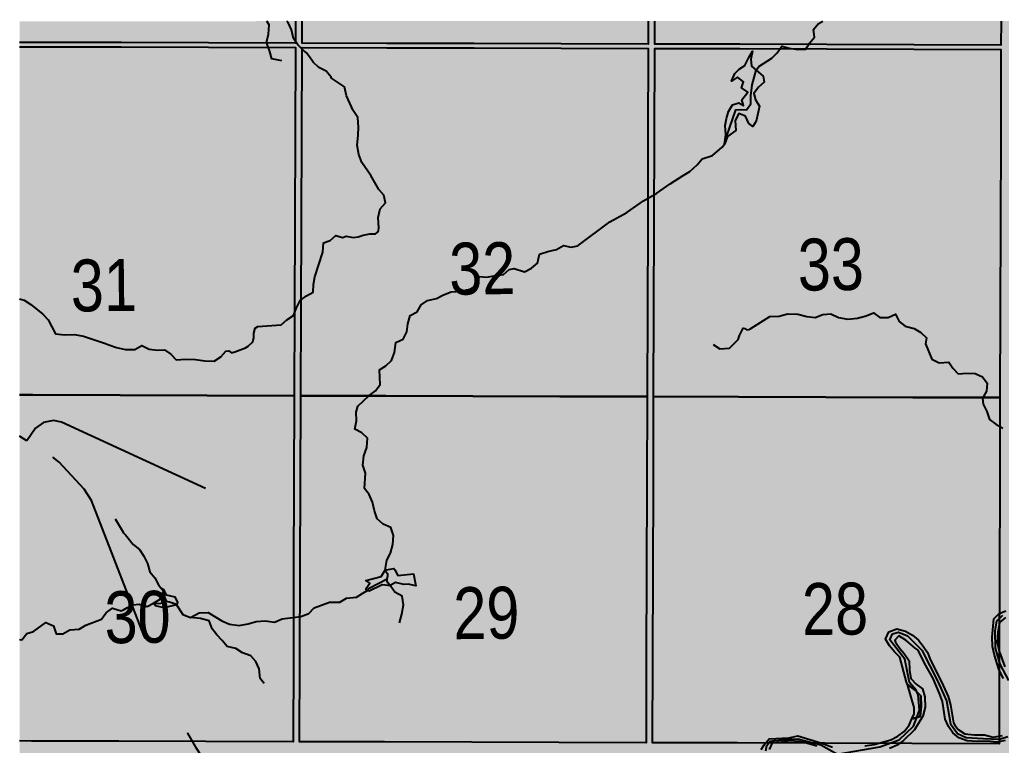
# Model space of a CAD drawing. Extents: x 399452 to 415540, y 6060435 to 6067869.
# Drawn here: x 409587.4 to 409738.3, y 6063624.8 to 6063736.3 of the extents above; entities that cross this region are included whole.
import ezdxf

# ---------------------------------------------------------------- set-up
doc = ezdxf.new("R2010")
doc.units = 0
doc.header["$LTSCALE"] = 5
doc.linetypes.add('DASHED2', pattern=[9.525, 6.35, -3.175])
for name, color, linetype in [('Quarters', 8, 'Continuous'), ('RoadSeg', 57, 'DASHED2'), ('T-WATER', 160, 'Continuous')]:
    doc.layers.add(name, color=color, linetype=linetype)
doc.layers.add('ROUTE-MAP-BACKGROUND-H', color=7, linetype='Continuous', true_color=0xf0ebff)
doc.styles.add('120', font='ARIALN.TTF', dxfattribs={"height": 13})

msp = doc.modelspace()

# ---------------------------------------------------------------- hatches: boundary and pattern name
at = {"layer": 'ROUTE-MAP-BACKGROUND-H'}
h = msp.add_hatch(color=256, dxfattribs=at)
h.dxf.hatch_style = 1
h.paths.add_polyline_path([(410779.995, 6062481.762), (410779.995, 6063736.327), (409587.427, 6063736.085), (409587.427, 6062481.762)])

# ---------------------------------------------------------------- linework, layer by layer
at = {"layer": 'Quarters', "flags": 128}
for points in [[(409629.85, 6063736.094), (409629.838, 6063732.723), (409616.449, 6063732.759), (409603.061, 6063732.796), (409589.672, 6063732.833), (409587.427, 6063732.839)], [(409684.072, 6063736.105), (409684.061, 6063732.576), (409670.672, 6063732.612), (409657.284, 6063732.648), (409643.895, 6063732.685), (409630.841, 6063732.72), (409630.854, 6063736.094)], [(409738.294, 6063736.116), (409738.283, 6063732.428), (409724.895, 6063732.465), (409711.506, 6063732.501), (409698.118, 6063732.537), (409685.064, 6063732.573), (409685.076, 6063736.105)], [(409587.427, 6063732.17), (409589.669, 6063732.164), (409603.058, 6063732.127), (409616.447, 6063732.091), (409629.835, 6063732.054), (409629.788, 6063718.677), (409629.74, 6063705.3), (409629.693, 6063691.923), (409629.645, 6063678.545), (409616.251, 6063678.582), (409602.858, 6063678.618), (409589.463, 6063678.655), (409587.427, 6063678.661)], [(409587.427, 6063678.661), (409589.463, 6063678.655), (409602.858, 6063678.618), (409616.251, 6063678.582), (409629.645, 6063678.545), (409629.598, 6063665.168), (409629.55, 6063651.791), (409629.503, 6063638.412), (409629.458, 6063625.367), (409616.059, 6063625.404), (409602.66, 6063625.44), (409589.26, 6063625.477), (409587.427, 6063625.482)]]:
    msp.add_lwpolyline(points, dxfattribs=at)
for points in [[(409683.888, 6063678.397), (409670.495, 6063678.434), (409657.101, 6063678.47), (409643.708, 6063678.507), (409630.649, 6063678.543), (409630.696, 6063691.92), (409630.744, 6063705.297), (409630.791, 6063718.674), (409630.839, 6063732.051), (409643.893, 6063732.016), (409657.281, 6063731.98), (409670.67, 6063731.943), (409684.058, 6063731.907), (409684.016, 6063718.529), (409683.973, 6063705.152), (409683.931, 6063691.775)], [(409738.13, 6063678.249), (409724.737, 6063678.286), (409711.344, 6063678.322), (409697.95, 6063678.359), (409684.891, 6063678.394), (409684.934, 6063691.772), (409684.977, 6063705.149), (409685.019, 6063718.527), (409685.062, 6063731.904), (409698.116, 6063731.869), (409711.504, 6063731.832), (409724.893, 6063731.796), (409738.281, 6063731.759), (409738.244, 6063718.382), (409738.206, 6063705.004), (409738.168, 6063691.627)], [(409683.888, 6063678.397), (409683.845, 6063665.02), (409683.803, 6063651.642), (409683.761, 6063638.263), (409683.72, 6063625.219), (409670.322, 6063625.256), (409656.923, 6063625.292), (409643.525, 6063625.329), (409630.461, 6063625.365), (409630.507, 6063638.409), (409630.554, 6063651.788), (409630.601, 6063665.165), (409630.649, 6063678.543), (409643.708, 6063678.507), (409657.101, 6063678.47), (409670.495, 6063678.434)], [(409738.13, 6063678.249), (409738.093, 6063664.871), (409738.055, 6063651.494), (409738.018, 6063638.115), (409737.983, 6063625.07), (409724.584, 6063625.107), (409711.186, 6063625.144), (409697.788, 6063625.18), (409684.724, 6063625.216), (409684.764, 6063638.261), (409684.806, 6063651.639), (409684.849, 6063665.017), (409684.891, 6063678.394), (409697.95, 6063678.359), (409711.344, 6063678.322), (409724.737, 6063678.286)]]:
    msp.add_lwpolyline(points, close=True, dxfattribs=at)
at = {"layer": 'RoadSeg', "flags": 128}
for points in [[(409615.994, 6063664.281), (409593.849, 6063674.49), (409592.646, 6063674.73), (409591.121, 6063674.432), (409589.876, 6063673.54), (409588.52, 6063671.614)], [(409588.52, 6063671.614), (409587.427, 6063672.297)], [(409716.781, 6063559.688), (409716.365, 6063558.947), (409715.504, 6063558.729), (409713.797, 6063559.225), (409711.946, 6063560.184), (409703.615, 6063567.027), (409701.153, 6063568.572), (409698.704, 6063569.485), (409694.292, 6063570.422), (409688.695, 6063572.332), (409688.222, 6063572.655), (409686.716, 6063573.055), (409681.482, 6063575.073), (409679.229, 6063576.19), (409656.885, 6063589.489), (409647.32, 6063596.438), (409643.85, 6063598.461), (409631.567, 6063604.92), (409629.679, 6063606.111), (409628.054, 6063607.407), (409616.164, 6063621.96), (409614.651, 6063624.257), (409613.302, 6063626.691), (409610.173, 6063632.979), (409606.595, 6063641.587), (409598.498, 6063662.411), (409597.329, 6063664.182), (409593.514, 6063668.327), (409592.025, 6063669.526), (409588.52, 6063671.614)]]:
    msp.add_lwpolyline(points, dxfattribs=at)
at = {"layer": 'T-WATER', "flags": 128}
for points in [[(409603.787, 6063685.659), (409604.053, 6063685.66), (409605.161, 6063685.665), (409606.217, 6063686.261), (409607.358, 6063685.685), (409608.642, 6063685.534), (409609.687, 6063685.607), (409610.658, 6063684.915), (409611.468, 6063684.064), (409612.944, 6063684.148), (409614.47, 6063684.097), (409615.921, 6063683.894), (409617.353, 6063683.828), (409618.351, 6063684.498), (409619.142, 6063685.379), (409619.568, 6063685.419), (409619.978, 6063685.151), (409620.529, 6063685.259), (409622.161, 6063685.889), (409622.57, 6063686.16), (409623.261, 6063686.839), (409623.455, 6063687.479), (409623.454, 6063688.156), (409623.618, 6063688.907), (409624.035, 6063689.149), (409627.612, 6063689.416), (409628.508, 6063690.193), (409629.503, 6063690.855), (409629.977, 6063692.046), (409630.539, 6063693.163), (409631.509, 6063693.862), (409632.574, 6063694.437), (409632.618, 6063695.604), (409632.826, 6063696.781), (409634.013, 6063700.59), (409634.117, 6063702.015), (409635.18, 6063702.397), (409636.048, 6063703.172), (409637.047, 6063702.841), (409637.633, 6063703.047), (409638.721, 6063702.856), (409639.479, 6063702.969), (409640.249, 6063703.207), (409641.281, 6063703.422), (409642.139, 6063703.399), (409642.383, 6063703.626), (409642.612, 6063703.948), (409642.624, 6063704.31), (409642.537, 6063705.916), (409642.839, 6063707.255), (409643.65, 6063708.183), (409643.391, 6063709.332), (409642.622, 6063710.225), (409641.414, 6063712.375), (409640.021, 6063714.381), (409639.566, 6063715.622), (409639.329, 6063717.024), (409639.484, 6063718.514), (409639.516, 6063719.797), (409639.411, 6063721.279), (409638.708, 6063722.342), (409637.679, 6063724.642), (409637.373, 6063726.022), (409635.358, 6063727.344), (409635.324, 6063727.494), (409634.549, 6063728.396), (409633.414, 6063728.949), (409632.567, 6063729.774), (409632.09, 6063730.436), (409631.512, 6063731.238), (409630.996, 6063731.615), (409630.215, 6063732.475), (409629.512, 6063733.41), (409629.203, 6063734.742), (409628.687, 6063735.872), (409628.508, 6063736.093)], [(409627.758, 6063729.979), (409626.171, 6063730.29), (409625.843, 6063731.587), (409625.4, 6063732.81), (409625.697, 6063734.083), (409625.765, 6063735.541), (409625.407, 6063736.093)], [(409700.647, 6063728.565), (409701.078, 6063729.12), (409703.08, 6063730.403), (409703.904, 6063731.242), (409704.587, 6063732.229), (409705.748, 6063731.927), (409707.042, 6063731.764), (409708.282, 6063731.791), (409708.851, 6063732.726), (409709.618, 6063733.637), (409709.442, 6063734.814), (409710.171, 6063735.679), (409710.92, 6063736.11)], [(409695.781, 6063717.177), (409695.832, 6063717.359), (409696.127, 6063718.48), (409697.539, 6063722.455), (409698.308, 6063722.523), (409699.183, 6063722.49), (409699.832, 6063723.378), (409699.806, 6063724.611), (409700.026, 6063726.312), (409700.647, 6063728.565)], [(409673.268, 6063701.628), (409678.162, 6063705.276), (409680.762, 6063706.703), (409683.354, 6063708.474), (409685.388, 6063709.661), (409687.416, 6063711.077), (409689.447, 6063712.378), (409690.463, 6063712.971), (409691.584, 6063714.024), (409692.365, 6063714.956), (409693.956, 6063715.447), (409695.415, 6063716.736), (409695.781, 6063717.177)], [(409643.928, 6063650.392), (409644.043, 6063650.837), (409644.01, 6063651.1), (409643.655, 6063651.535), (409643.613, 6063651.74), (409643.852, 6063653.254), (409644.46, 6063654.327), (409644.814, 6063655.665), (409644.892, 6063657.05), (409644.479, 6063658.301), (409643.306, 6063658.824), (409642.372, 6063659.606), (409641.97, 6063660.839), (409641.676, 6063662.184), (409641.159, 6063663.337), (409640.431, 6063664.28), (409640.61, 6063666.618), (409640.194, 6063667.86), (409640.337, 6063669.316), (409640.777, 6063670.583), (409640.898, 6063672.011), (409640.031, 6063672.812), (409638.962, 6063673.418), (409639.195, 6063674.656), (409639.148, 6063676.024), (409639.431, 6063676.939), (409641.16, 6063678.549), (409642.122, 6063679.274), (409642.834, 6063680.26), (409642.743, 6063682.491), (409643.732, 6063683.155), (409644.588, 6063683.969), (409645.055, 6063685.18), (409645.238, 6063686.692), (409645.926, 6063687.01), (409646.374, 6063687.217), (409646.926, 6063688.349), (409647.113, 6063689.571), (409647.462, 6063690.886), (409648.54, 6063691.447), (409649.141, 6063692.524), (409650.141, 6063693.179), (409651.485, 6063693.467), (409652.597, 6063694.018), (409653.779, 6063694.486), (409655.286, 6063694.583), (409656.637, 6063694.912), (409657.693, 6063695.533), (409658.098, 6063696.842), (409659.267, 6063696.732), (409660.635, 6063697.016), (409661.801, 6063697.154), (409662.696, 6063697.929), (409663.433, 6063698.077), (409665.026, 6063697.587), (409666.1, 6063698.161), (409667.031, 6063698.925), (409667.365, 6063700.304), (409668.609, 6063700.717), (409669.97, 6063701.015), (409671.032, 6063701.624), (409672.232, 6063701.345), (409673.23, 6063701.559), (409673.268, 6063701.628)], [(409587.427, 6063693.446), (409588.144, 6063693.219), (409589.135, 6063692.542), (409591.008, 6063691.066), (409591.828, 6063690.222), (409592.953, 6063688.047), (409594.343, 6063687.91), (409595.837, 6063687.955), (409597.24, 6063687.674), (409600.627, 6063686.539), (409600.895, 6063686.449), (409601.163, 6063686.359), (409602.333, 6063685.967), (409603.704, 6063685.659), (409603.787, 6063685.659)], [(409694.065, 6063686.393), (409695.066, 6063685.759), (409696.558, 6063685.848), (409697.859, 6063687.183), (409698.072, 6063687.782), (409698.673, 6063688.911), (409698.92, 6063688.868), (409699.205, 6063688.677), (409699.505, 6063688.715), (409699.835, 6063688.842), (409702.767, 6063690.702), (409704.203, 6063690.762), (409705.488, 6063691.113), (409707.044, 6063691.066), (409708.425, 6063690.729), (409709.728, 6063690.547), (409710.899, 6063691.025), (409712.141, 6063691.104), (409713.288, 6063690.545), (409714.755, 6063690.292), (409716.222, 6063690.46), (409717.546, 6063690.793), (409718.668, 6063691.282), (409719.646, 6063690.562), (409720.962, 6063690.539), (409722.071, 6063691.075), (409722.609, 6063689.951), (409723.559, 6063689.225), (409724.951, 6063688.889), (409725.989, 6063688.231), (409726.843, 6063687.441), (409726.699, 6063686.485), (409727.647, 6063684.148), (409728.763, 6063683.582), (409730.254, 6063683.69), (409730.903, 6063682.793), (409731.705, 6063681.922), (409733.059, 6063682.02), (409734.302, 6063681.965), (409735.469, 6063681.43), (409736.17, 6063680.464), (409736.059, 6063679.249), (409735.452, 6063678.157), (409735.539, 6063677.236), (409736.086, 6063676.124), (409736.508, 6063674.904), (409737.474, 6063674.173), (409738.564, 6063673.558)], [(409602.117, 6063659.626), (409603.357, 6063657.553), (409603.47, 6063657.413), (409603.682, 6063657.151)], [(409603.682, 6063657.151), (409603.893, 6063656.889), (409604.882, 6063655.666), (409605.868, 6063654.894), (409606.527, 6063653.897), (409607.064, 6063652.778), (409607.426, 6063651.463), (409608.201, 6063650.576), (409608.781, 6063649.476), (409609.14, 6063649)], [(409613.709, 6063644.463), (409615.041, 6063645.163), (409616.419, 6063645.227), (409618.517, 6063643.95), (409619.696, 6063643.452), (409621.187, 6063643.241), (409622.549, 6063643.497), (409623.811, 6063643.854), (409625.172, 6063643.945), (409626.587, 6063643.762), (409627.779, 6063644.23), (409630.658, 6063644.616), (409631.891, 6063645.047), (409632.705, 6063645.942), (409635.086, 6063646.835), (409636.652, 6063646.802), (409637.668, 6063647.442), (409639.2, 6063647.557), (409640.194, 6063648.214), (409640.8, 6063648.551), (409641.179, 6063648.965), (409643.928, 6063650.392)], [(409644.389, 6063649.386), (409644.052, 6063649.773), (409643.908, 6063650.046), (409643.928, 6063650.392)], [(409609.14, 6063649), (409609.276, 6063648.855), (409609.511, 6063648.602), (409609.615, 6063648.49), (409609.711, 6063647.586), (409609.966, 6063646.955)], [(409645.812, 6063643.614), (409646.179, 6063644.949), (409646.45, 6063646.387), (409646.221, 6063647.745), (409645.127, 6063648.334), (409644.389, 6063649.386)], [(409587.427, 6063641.063), (409587.771, 6063641.021), (409588.521, 6063641.983), (409589.547, 6063642.303), (409591.471, 6063643.674), (409592.628, 6063643.171), (409593.052, 6063641.934), (409594.081, 6063641.96), (409595.137, 6063642.581), (409596.59, 6063642.642), (409597.62, 6063643.262), (409600.015, 6063644.191), (409600.54, 6063644.902), (409600.74, 6063645.173), (409601.002, 6063645.362), (409601.706, 6063645.869), (409603.018, 6063645.466), (409603.377, 6063645.656), (409603.64, 6063645.795)], [(409603.64, 6063645.795), (409603.903, 6063645.934), (409604.835, 6063646.426), (409605.815, 6063646.499), (409607.045, 6063646.16), (409607.988, 6063646.675), (409608.832, 6063646.634), (409609.466, 6063646.716), (409609.83, 6063646.842), (409609.966, 6063646.955)], [(409609.966, 6063646.955), (409610.619, 6063646.838), (409611.239, 6063646.616), (409611.557, 6063646.427), (409612.49, 6063644.905), (409613.709, 6063644.463)], [(409624.996, 6063634.331), (409624.38, 6063635.087), (409624.243, 6063636.566), (409623.723, 6063637.704), (409622.949, 6063638.589), (409621.662, 6063639.006), (409620.637, 6063639.671), (409619.305, 6063640.017), (409618.573, 6063640.944), (409617.747, 6063641.773), (409617.037, 6063642.729), (409616.567, 6063643.923), (409615.231, 6063644.286), (409613.709, 6063644.463)], [(409738.653, 6063635.065), (409738.098, 6063636.159), (409737.979, 6063636.517), (409737.267, 6063638.66), (409736.978, 6063640.013), (409736.946, 6063641.433), (409737.208, 6063644.255), (409738.003, 6063645.094), (409739.007, 6063645.482)], [(409739.492, 6063634.774), (409738.164, 6063637.294), (409737.434, 6063639.742), (409737.378, 6063642.357), (409737.652, 6063643.964), (409738.587, 6063644.818)], [(409739.005, 6063644.465), (409738.069, 6063643.666), (409737.998, 6063643.283), (409737.797, 6063642.202), (409737.694, 6063640.646), (409737.987, 6063639.275), (409738.86, 6063636.898)], [(409717.364, 6063624.722), (409718.779, 6063624.94), (409719.498, 6063625.144), (409721.346, 6063625.669), (409722.442, 6063626.243), (409723.412, 6063626.962), (409724.158, 6063627.926), (409724.578, 6063628.893), (409725.881, 6063629.268), (409726.005, 6063630.856), (409725.961, 6063632.416), (409725.128, 6063633.239), (409723.911, 6063634.183), (409723.737, 6063634.512), (409722.757, 6063638.345), (409721.904, 6063639.158), (409721.15, 6063640.079), (409720.525, 6063641.108), (409721.061, 6063642.272), (409722.252, 6063642.726), (409723.625, 6063642.377), (409724.685, 6063641.739), (409725.582, 6063640.957), (409726.328, 6063640.053), (409726.985, 6063639.061), (409727.475, 6063637.918), (409729.15, 6063634.595), (409730.176, 6063632.311), (409730.518, 6063631.027), (409730.987, 6063628.279), (409731.198, 6063627.893), (409731.691, 6063627.27), (409732.706, 6063626.6), (409734.144, 6063626.412), (409734.496, 6063626.429), (409735.736, 6063626.403), (409737.099, 6063626.092), (409737.951, 6063626.225), (409738.522, 6063626.315)], [(409738.953, 6063625.562), (409737.948, 6063625.36), (409737.646, 6063625.299), (409736.178, 6063625.448), (409734.645, 6063625.403), (409733.097, 6063625.515), (409731.824, 6063625.942), (409730.907, 6063626.718), (409730.242, 6063627.696), (409729.721, 6063628.813), (409729.272, 6063631.56), (409728.856, 6063632.794), (409727.84, 6063635.094), (409726.551, 6063637.461), (409725.542, 6063639.439), (409725.104, 6063639.729), (409723.647, 6063640.992), (409722.562, 6063641.622), (409721.959, 6063640.991), (409722.089, 6063640.661), (409722.721, 6063639.714), (409723.425, 6063638.951), (409724.147, 6063637.796), (409724.235, 6063636.376), (409724.434, 6063635.076), (409725.257, 6063634.222), (409726.214, 6063633.5), (409726.604, 6063632.244), (409726.629, 6063630.681), (409726.296, 6063629.317), (409725.007, 6063627.19), (409723.304, 6063625.538), (409722.717, 6063625.136), (409722.309, 6063624.856), (409721.173, 6063624.33)], [(409725.353, 6063633.016), (409725.225, 6063633.288), (409724.222, 6063634.489), (409723.494, 6063638.058), (409721.19, 6063641.023), (409721.618, 6063641.97), (409722.55, 6063642.193), (409723.906, 6063641.652), (409726.112, 6063639.458), (409728.578, 6063634.622), (409729.904, 6063631.677), (409730.55, 6063628.106), (409731.6, 6063626.621), (409732.958, 6063625.998), (409735.526, 6063625.89), (409736.791, 6063625.835), (409738.055, 6063625.74), (409739.35, 6063626.175)], [(409725.335, 6063629.111), (409725.779, 6063630.244), (409725.567, 6063632.562), (409725.353, 6063633.016)], [(409702.122, 6063623.955), (409702.268, 6063624.773), (409702.824, 6063625.437), (409703.474, 6063625.532), (409705.954, 6063625.748), (409707.053, 6063625.812), (409710.617, 6063624.87), (409713.132, 6063623.457), (409719.667, 6063624.574), (409722.659, 6063625.656), (409724.813, 6063627.78), (409725.335, 6063629.111)], [(409701.445, 6063624.19), (409701.873, 6063624.882), (409702.128, 6063625.192), (409702.635, 6063625.807), (409705.684, 6063625.985), (409707.051, 6063626.25), (409710.768, 6063625.168), (409712.36, 6063624.552)], [(409709.972, 6063624.675), (409708.192, 6063625.175), (409707.259, 6063625.384), (409705.832, 6063625.514), (409704.564, 6063625.31), (409703.106, 6063625.189), (409702.631, 6063624.187)]]:
    msp.add_lwpolyline(points, dxfattribs=at)
for points in [[(409695.781, 6063717.177), (409695.987, 6063718.62), (409695.869, 6063720.076), (409696.087, 6063721.111), (409696.389, 6063722.208), (409696.995, 6063723.222), (409697.97, 6063723.559), (409698.693, 6063723.119), (409698.446, 6063724.023), (409699.383, 6063725.167), (409698.372, 6063725.852), (409698.694, 6063726.769), (409697.786, 6063727.487), (409696.872, 6063726.88), (409697.396, 6063728.045), (409698.056, 6063728.739), (409698.905, 6063729.263), (409699.461, 6063730.399), (409700.109, 6063731.466), (409699.848, 6063730.266), (409699.92, 6063729.19), (409700.647, 6063728.565), (409701.725, 6063727.638), (409701.876, 6063726.738), (409701.01, 6063725.939), (409700.293, 6063724.978), (409700.567, 6063724.02), (409701.146, 6063723.023), (409700.644, 6063720.713), (409700.158, 6063719.892), (409699.535, 6063720.352), (409699.014, 6063721.486), (409697.998, 6063721.926), (409697.409, 6063720.809), (409697.502, 6063719.274), (409696.251, 6063718.363), (409695.781, 6063717.177)], [(409641.134, 6063648.486), (409640.8, 6063648.551), (409640.669, 6063648.881), (409641.268, 6063649.739), (409640.636, 6063650.134), (409643.012, 6063650.76), (409643.613, 6063651.74), (409643.814, 6063651.775), (409644.971, 6063651.974), (409645.082, 6063651.771), (409645.556, 6063650.903), (409647.97, 6063651.179), (409648.328, 6063649.327), (409647.176, 6063649.563), (409646.472, 6063649.536), (409645.196, 6063649.823), (409644.389, 6063649.386), (409644.057, 6063649.363), (409643.176, 6063649.475), (409641.134, 6063648.486)], [(409609.613, 6063645.947), (409608.309, 6063646.265), (409607.988, 6063646.675), (409609.03, 6063647.266), (409609.52, 6063648.464), (409609.14, 6063649), (409609.477, 6063648.831), (409609.966, 6063647.952), (409611.302, 6063647.609), (409611.715, 6063646.763), (409611.557, 6063646.427), (409609.613, 6063645.947)], [(409724.578, 6063628.893), (409724.916, 6063629.671), (409724.951, 6063630.605), (409723.911, 6063634.183), (409725.128, 6063633.239), (409725.961, 6063632.416), (409726.005, 6063630.856), (409725.881, 6063629.268), (409724.578, 6063628.893)]]:
    msp.add_lwpolyline(points, close=True, dxfattribs=at)

# ---------------------------------------------------------------- texts
at = {"layer": 'RoadSeg', "style": '120'}
for s, p in [('32', (409653.51, 6063694.05)), ('33', (409707.092, 6063694.679)), ('31', (409595.336, 6063691.467)), ('29', (409654.143, 6063641.115)), ('28', (409707.74, 6063641.744)), ('30', (409600.524, 6063640.486))]:
    msp.add_text(s, height=7.9745, rotation=0.67212, dxfattribs=at).set_placement(p)

doc.saveas('drawing.dxf')
